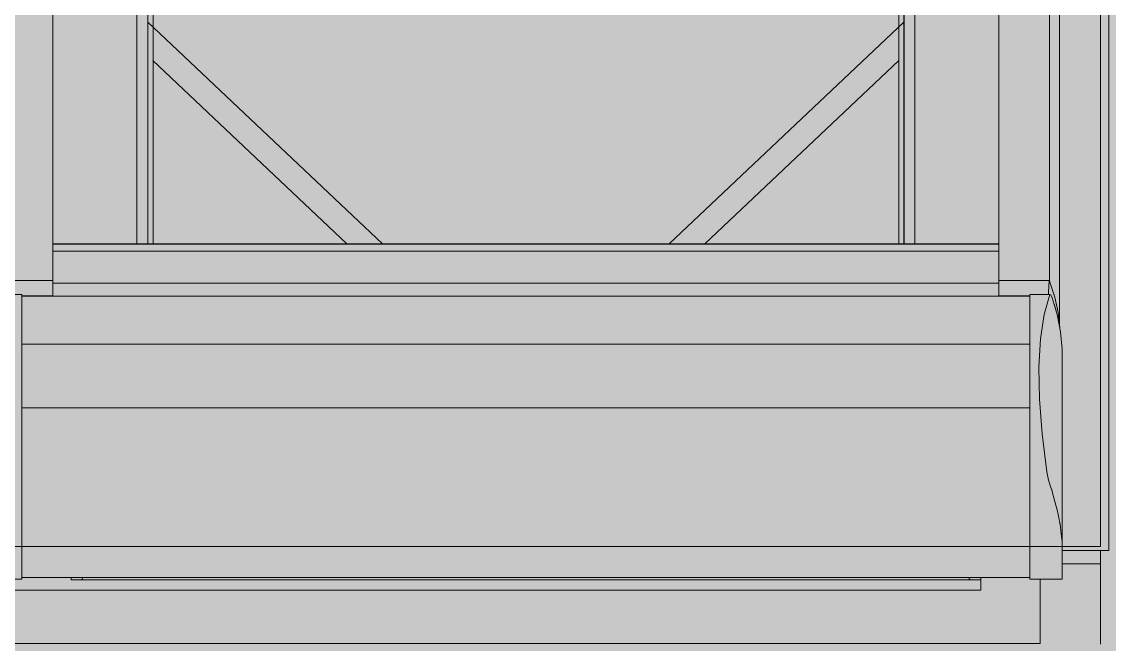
# Model space of a CAD drawing. Header units: metres. Extents: x -208 to 1512, y -277 to 123.
# Drawn here: x 827.197 to 828.064, y -0.849 to -0.353 of the extents above; entities that cross this region are included whole.
import ezdxf

# ---------------------------------------------------------------- set-up
doc = ezdxf.new("R2010")
doc.units = ezdxf.units.M
doc.header["$MEASUREMENT"] = 0
doc.linetypes.add('Wipeout_Contour', pattern=[1, 0, -1])
for name, color, linetype in [('325 Dachfenster', 7, 'Continuous'), ('330 Dachaufbau', 7, 'Continuous'), ('918 Lageplan Beschriftung.x', 7, 'Continuous')]:
    doc.layers.add(name, color=color, linetype=linetype)

# ---------------------------------------------------------------- blocks, each defined once
blk = doc.blocks.new('VELUX SlopeRoofBundle[28]_5', base_point=(825.25728, 0))
at = {"color": 254, "linetype": 'Wipeout_Contour', "lineweight": 0, "ltscale": 6624.806806}
blk.add_wipeout([(827.90053, -0.05039), (827.90053, -0.53024), (827.90103, -0.53024), (827.90103, -0.02629), (827.90053, -0.02714), (827.90053, -0.02827), (827.90063, -0.02827), (827.90063, -0.05012)], dxfattribs=at).dxf.layer = '325 Dachfenster'
at = {"color": 254, "linetype": 'Wipeout_Contour', "lineweight": 0, "ltscale": 3308.92062}
blk.add_wipeout([(827.22193, -0.34634), (827.22193, -0.53024), (827.23783, -0.53024), (827.23783, -0.34583)], dxfattribs=at).dxf.layer = '325 Dachfenster'
at = {"color": 254, "linetype": 'Wipeout_Contour', "lineweight": 0, "ltscale": 3311.642218}
blk.add_wipeout([(827.90933, -0.34661), (827.90933, -0.53024), (827.91123, -0.53024), (827.91123, -0.34611)], dxfattribs=at).dxf.layer = '325 Dachfenster'
at = {"color": 254, "linetype": 'Wipeout_Contour', "lineweight": 0, "ltscale": 3309.098824}
blk.add_wipeout([(827.27343, -0.34746), (827.27343, -0.53024), (827.27543, -0.53024), (827.27543, -0.35262)], dxfattribs=at).dxf.layer = '325 Dachfenster'
at = {"color": 254, "linetype": 'Wipeout_Contour', "lineweight": 0, "ltscale": 3311.690825}
blk.add_wipeout([(827.92203, -0.35283), (827.92203, -0.53024), (827.92283, -0.53024), (827.92283, -0.35262)], dxfattribs=at).dxf.layer = '325 Dachfenster'
at = {"color": 254, "linetype": 'Wipeout_Contour', "lineweight": 0, "ltscale": 3308.839527}
blk.add_wipeout([(827.22193, -0.57154), (827.19713, -0.57154), (827.19713, -0.57182), (827.22193, -0.57182)], dxfattribs=at).dxf.layer = '325 Dachfenster'
at = {"color": 254, "linetype": 'Wipeout_Contour', "lineweight": 0, "ltscale": 3308.515612}
blk.add_wipeout([(827.18578, -0.5866), (827.18867, -0.60597), (827.19713, -0.60597), (827.19713, -0.5866)], dxfattribs=at).dxf.layer = '325 Dachfenster'
at = {"color": 254, "linetype": 'Wipeout_Contour', "lineweight": 0, "ltscale": 3308.719501}
blk.add_wipeout([(827.19713, -0.62846), (827.18995, -0.62846), (827.18952, -0.65385), (827.19713, -0.65385)], dxfattribs=at).dxf.layer = '325 Dachfenster'
at = {"color": 254, "linetype": 'Wipeout_Contour', "lineweight": 0, "ltscale": 3312.076758}
blk.add_wipeout([(828.00113, -0.62846), (828.00113, -0.65385), (828.00875, -0.65385), (828.00832, -0.62846)], dxfattribs=at).dxf.layer = '325 Dachfenster'
at = {"color": 254, "linetype": 'Wipeout_Contour', "lineweight": 0, "ltscale": 4136.165213}
blk.add_wipeout([(827.18413, -0.70832), (827.18457, -0.71183), (827.19713, -0.71183), (827.19713, -0.68171), (827.18744, -0.68171)], dxfattribs=at).dxf.layer = '325 Dachfenster'
at = {"color": 254, "linetype": 'Wipeout_Contour', "lineweight": 0, "ltscale": 3308.739021}
blk.add_wipeout([(827.17151, -0.79003), (827.1715, -0.79739), (827.19713, -0.79739), (827.19713, -0.79003)], dxfattribs=at).dxf.layer = '325 Dachfenster'
at = {"color": 254, "linetype": 'Wipeout_Contour', "lineweight": 0, "ltscale": 8275.99773}
blk.add_wipeout([(827.23643, -0.79767), (827.23643, -0.79788), (827.96183, -0.79788), (827.96183, -0.79767), (827.95353, -0.79767), (827.95273, -0.79718), (827.95252, -0.79619), (827.24574, -0.79619), (827.24553, -0.79718), (827.24473, -0.79767)], dxfattribs=at).dxf.layer = '325 Dachfenster'
at = {"color": 254, "linetype": 'Wipeout_Contour', "lineweight": 0, "ltscale": 3312.058296}
blk.add_wipeout([(828.00113, -0.79003), (828.00113, -0.79739), (828.02676, -0.79739), (828.02676, -0.79003)], dxfattribs=at).dxf.layer = '325 Dachfenster'
at = {"color": 254, "linetype": 'Wipeout_Contour', "lineweight": 0, "ltscale": 3311.610675}
blk.add_wipeout([(827.90103, -0.02629), (827.90103, -0.53024), (827.90383, -0.53024), (827.90383, -0.02516)], dxfattribs=at).dxf.layer = '325 Dachfenster'
at = {"color": 254, "linetype": 'Wipeout_Contour', "lineweight": 0, "ltscale": 3309.107626}
blk.add_wipeout([(827.27623, -0.35283), (827.27623, -0.53024), (827.27703, -0.53024), (827.27703, -0.35255)], dxfattribs=at).dxf.layer = '325 Dachfenster'
at = {"color": 254, "linetype": 'Wipeout_Contour', "lineweight": 0, "ltscale": 3311.696423}
blk.add_wipeout([(827.92283, -0.35262), (827.92283, -0.53024), (827.92483, -0.53024), (827.92483, -0.34746)], dxfattribs=at).dxf.layer = '325 Dachfenster'
at = {"color": 254, "linetype": 'Wipeout_Contour', "lineweight": 0, "ltscale": 3308.800389}
blk.add_wipeout([(827.22193, -0.55942), (827.18197, -0.55942), (827.18233, -0.56858), (827.22193, -0.56858)], dxfattribs=at).dxf.layer = '325 Dachfenster'
at = {"color": 254, "linetype": 'Wipeout_Contour', "lineweight": 0, "ltscale": 3312.17237}
blk.add_wipeout([(828.0096, -0.60597), (828.00113, -0.60597), (828.00113, -0.62846), (828.00832, -0.62846)], dxfattribs=at).dxf.layer = '325 Dachfenster'
at = {"color": 254, "linetype": 'Wipeout_Contour', "lineweight": 0, "ltscale": 3308.558106}
blk.add_wipeout([(827.19713, -0.65385), (827.18952, -0.65385), (827.18744, -0.68171), (827.19713, -0.68171)], dxfattribs=at).dxf.layer = '325 Dachfenster'
at = {"color": 254, "linetype": 'Wipeout_Contour', "lineweight": 0, "ltscale": 3312.238322}
blk.add_wipeout([(828.00113, -0.65385), (828.00113, -0.68171), (828.01083, -0.68171), (828.00875, -0.65385)], dxfattribs=at).dxf.layer = '325 Dachfenster'
at = {"color": 254, "linetype": 'Wipeout_Contour', "lineweight": 0, "ltscale": 3308.739016}
blk.add_wipeout([(827.17151, -0.79003), (827.19713, -0.79003), (827.19713, -0.78127), (827.17152, -0.78127)], dxfattribs=at).dxf.layer = '325 Dachfenster'
at = {"color": 254, "linetype": 'Wipeout_Contour', "lineweight": 0, "ltscale": 3312.058239}
blk.add_wipeout([(828.00113, -0.78127), (828.00113, -0.79003), (828.02676, -0.79003), (828.02675, -0.78127)], dxfattribs=at).dxf.layer = '325 Dachfenster'
at = {"color": 254, "linetype": 'Wipeout_Contour', "lineweight": 0, "ltscale": 4135.842542}
blk.add_wipeout([(827.24574, -0.79619), (827.23643, -0.79619), (827.23643, -0.79767), (827.24473, -0.79767), (827.24553, -0.79718)], dxfattribs=at).dxf.layer = '325 Dachfenster'
at = {"color": 254, "linetype": 'Wipeout_Contour', "lineweight": 0, "ltscale": 4140.154187}
blk.add_wipeout([(827.95252, -0.79619), (827.95273, -0.79718), (827.95353, -0.79767), (827.96183, -0.79767), (827.96183, -0.79619)], dxfattribs=at).dxf.layer = '325 Dachfenster'
at = {"color": 254, "linetype": 'Wipeout_Contour', "lineweight": 0, "ltscale": 3308.808316}
blk.add_wipeout([(827.18343, 0.01247), (827.18343, -0.55942), (827.22023, -0.55942), (827.22023, 0.01247)], dxfattribs=at).dxf.layer = '325 Dachfenster'
at = {"color": 254, "linetype": 'Wipeout_Contour', "lineweight": 0, "ltscale": 3309.104429}
blk.add_wipeout([(827.27543, -0.35262), (827.27543, -0.53024), (827.27623, -0.53024), (827.27623, -0.35283)], dxfattribs=at).dxf.layer = '325 Dachfenster'
at = {"color": 254, "linetype": 'Wipeout_Contour', "lineweight": 0, "ltscale": 3311.683424}
blk.add_wipeout([(827.91993, -0.34739), (827.91993, -0.53024), (827.92123, -0.53024), (827.92123, -0.35255)], dxfattribs=at).dxf.layer = '325 Dachfenster'
at = {"color": 254, "linetype": 'Wipeout_Contour', "lineweight": 0, "ltscale": 4963.457422}
blk.add_wipeout([(827.18233, -0.57062), (827.19713, -0.57062), (827.19713, -0.57154), (827.22193, -0.57154), (827.22193, -0.56858), (827.18233, -0.56858)], dxfattribs=at).dxf.layer = '325 Dachfenster'
at = {"color": 254, "linetype": 'Wipeout_Contour', "lineweight": 0, "ltscale": 6624.20971}
blk.add_wipeout([(828.02673, -0.63009), (828.02673, -0.63573), (828.02673, -0.76776), (828.02675, -0.78127), (828.02676, -0.79003), (828.02676, -0.79739), (828.02677, -0.79527), (828.02677, -0.70377)], dxfattribs=at).dxf.layer = '325 Dachfenster'
at = {"color": 254, "linetype": 'Wipeout_Contour', "lineweight": 0, "ltscale": 3312.307816}
blk.add_wipeout([(828.00113, -0.68171), (828.00113, -0.71183), (828.01457, -0.71183), (828.01083, -0.68171)], dxfattribs=at).dxf.layer = '325 Dachfenster'
at = {"color": 254, "linetype": 'Wipeout_Contour', "lineweight": 0, "ltscale": 3308.738992}
blk.add_wipeout([(827.17152, -0.78127), (827.19713, -0.78127), (827.19713, -0.77094), (827.17153, -0.77094)], dxfattribs=at).dxf.layer = '325 Dachfenster'
at = {"color": 254, "linetype": 'Wipeout_Contour', "lineweight": 0, "ltscale": 3310.398654}
blk.add_wipeout([(827.19713, -0.79619), (828.00113, -0.79619), (828.00113, -0.78869), (827.19713, -0.78869)], dxfattribs=at).dxf.layer = '325 Dachfenster'
at = {"layer": '325 Dachfenster', "linetype": 'Continuous', "lineweight": 0, "flags": 128}
for points in [[(827.19713, -0.79739), (827.1715, -0.79739), (827.17113, -0.79739)], [(827.19713, -0.79619), (828.00113, -0.79619)], [(827.23643, -0.79619), (827.23643, -0.79767), (827.23643, -0.79788)], [(827.24473, -0.79767), (827.24553, -0.79718)], [(827.24553, -0.79718), (827.24574, -0.79619)], [(827.95273, -0.79718), (827.95252, -0.79619)], [(827.95273, -0.79718), (827.95353, -0.79767)], [(827.96183, -0.79619), (827.96183, -0.79767), (827.96183, -0.79788)], [(828.02676, -0.79739), (828.00113, -0.79739)], [(828.02677, -0.79527), (828.02676, -0.79739)], [(827.96183, -0.79788), (827.23643, -0.79788)]]:
    blk.add_lwpolyline(points, dxfattribs=at)
at = {"color": 254, "linetype": 'Wipeout_Contour', "lineweight": 0, "ltscale": 3308.885324}
blk.add_wipeout([(827.22023, 0.01247), (827.22023, -0.55942), (827.22193, -0.55942), (827.22193, 0.01121)], dxfattribs=at).dxf.layer = '325 Dachfenster'
at = {"color": 254, "linetype": 'Wipeout_Contour', "lineweight": 0, "ltscale": 3309.111822}
blk.add_wipeout([(827.27703, -0.35255), (827.27703, -0.53024), (827.27833, -0.53024), (827.27833, -0.34739)], dxfattribs=at).dxf.layer = '325 Dachfenster'
at = {"color": 254, "linetype": 'Wipeout_Contour', "lineweight": 0, "ltscale": 3311.687622}
blk.add_wipeout([(827.92123, -0.35255), (827.92123, -0.53024), (827.92203, -0.53024), (827.92203, -0.35283)], dxfattribs=at).dxf.layer = '325 Dachfenster'
at = {"color": 254, "linetype": 'Wipeout_Contour', "lineweight": 0, "ltscale": 4140.363205}
blk.add_wipeout([(828.02673, -0.61412), (828.02543, -0.60021), (828.02543, -0.75557), (828.02578, -0.75913), (828.02673, -0.76776)], dxfattribs=at).dxf.layer = '325 Dachfenster'
at = {"color": 254, "linetype": 'Wipeout_Contour', "lineweight": 0, "ltscale": 3310.398227}
blk.add_wipeout([(827.19713, -0.66092), (827.19713, -0.68262), (828.00113, -0.68262), (828.00113, -0.66092)], dxfattribs=at).dxf.layer = '325 Dachfenster'
at = {"color": 254, "linetype": 'Wipeout_Contour', "lineweight": 0, "ltscale": 3309.091221}
blk.add_wipeout([(827.27163, -0.3464), (827.27163, -0.53024), (827.27343, -0.53024), (827.27343, -0.34746)], dxfattribs=at).dxf.layer = '325 Dachfenster'
at = {"color": 254, "linetype": 'Wipeout_Contour', "lineweight": 0, "ltscale": 3309.118621}
blk.add_wipeout([(827.27833, -0.34739), (827.27833, -0.53024), (827.28043, -0.53024), (827.28043, -0.34611)], dxfattribs=at).dxf.layer = '325 Dachfenster'
at = {"color": 254, "linetype": 'Wipeout_Contour', "lineweight": 0, "ltscale": 3311.659221}
blk.add_wipeout([(827.91123, -0.53024), (827.91783, -0.53024), (827.91783, -0.34611), (827.91123, -0.34611)], dxfattribs=at).dxf.layer = '325 Dachfenster'
at = {"color": 254, "linetype": 'Wipeout_Contour', "lineweight": 0, "ltscale": 3311.70402}
blk.add_wipeout([(827.92483, -0.34746), (827.92483, -0.53024), (827.92663, -0.53024), (827.92663, -0.3464)], dxfattribs=at).dxf.layer = '325 Dachfenster'
at = {"color": 254, "linetype": 'Wipeout_Contour', "lineweight": 0, "ltscale": 3310.398147}
blk.add_wipeout([(827.19713, -0.65986), (828.00113, -0.65986), (828.00113, -0.63348), (827.19713, -0.63348)], dxfattribs=at).dxf.layer = '325 Dachfenster'
at = {"color": 254, "linetype": 'Wipeout_Contour', "lineweight": 0, "ltscale": 3312.05819}
blk.add_wipeout([(828.00113, -0.77094), (828.00113, -0.78127), (828.02675, -0.78127), (828.02674, -0.77094)], dxfattribs=at).dxf.layer = '325 Dachfenster'
at = {"layer": '325 Dachfenster', "linetype": 'Continuous', "lineweight": 0, "flags": 128}
blk.add_lwpolyline([(828.05728, -0.78516), (828.02677, -0.78516)], dxfattribs=at)
at = {"color": 254, "linetype": 'Wipeout_Contour', "lineweight": 0, "ltscale": 3311.622476}
blk.add_wipeout([(827.90693, -0.02509), (827.90383, -0.02516), (827.90383, -0.53024), (827.90693, -0.53024)], dxfattribs=at).dxf.layer = '325 Dachfenster'
at = {"color": 254, "linetype": 'Wipeout_Contour', "lineweight": 0, "ltscale": 3309.05242}
blk.add_wipeout([(827.25403, -0.34583), (827.25403, -0.53024), (827.27163, -0.53024), (827.27163, -0.3464)], dxfattribs=at).dxf.layer = '325 Dachfenster'
at = {"color": 254, "linetype": 'Wipeout_Contour', "lineweight": 0, "ltscale": 3309.136021}
blk.add_wipeout([(827.28043, -0.34611), (827.28043, -0.53024), (827.28703, -0.53024), (827.28703, -0.34611)], dxfattribs=at).dxf.layer = '325 Dachfenster'
at = {"color": 254, "linetype": 'Wipeout_Contour', "lineweight": 0, "ltscale": 3311.67662}
blk.add_wipeout([(827.91783, -0.34611), (827.91783, -0.53024), (827.91993, -0.53024), (827.91993, -0.34739)], dxfattribs=at).dxf.layer = '325 Dachfenster'
at = {"color": 254, "linetype": 'Wipeout_Contour', "lineweight": 0, "ltscale": 3311.74282}
blk.add_wipeout([(827.92663, -0.3464), (827.92663, -0.53024), (827.94423, -0.53024), (827.94423, -0.34583)], dxfattribs=at).dxf.layer = '325 Dachfenster'
at = {"color": 254, "linetype": 'Wipeout_Contour', "lineweight": 0, "ltscale": 3310.39819}
blk.add_wipeout([(827.19713, -0.66014), (827.19713, -0.6607), (828.00113, -0.6607), (828.00113, -0.66014)], dxfattribs=at).dxf.layer = '325 Dachfenster'
at = {"color": 254, "linetype": 'Wipeout_Contour', "lineweight": 0, "ltscale": 4139.621444}
blk.add_wipeout([(828.00113, -0.75913), (828.00113, -0.77094), (828.02674, -0.77094), (828.02673, -0.76776), (828.02578, -0.75913)], dxfattribs=at).dxf.layer = '325 Dachfenster'
at = {"color": 254, "linetype": 'Wipeout_Contour', "lineweight": 0, "ltscale": 3310.398623}
blk.add_wipeout([(828.00113, -0.77999), (827.19713, -0.77999), (827.19713, -0.78869), (828.00113, -0.78869)], dxfattribs=at).dxf.layer = '325 Dachfenster'
at = {"color": 254, "linetype": 'Wipeout_Contour', "lineweight": 0, "ltscale": 3311.633476}
blk.add_wipeout([(827.90693, -0.53024), (827.90933, -0.53024), (827.90933, -0.02591), (827.90693, -0.02509)], dxfattribs=at).dxf.layer = '325 Dachfenster'
at = {"color": 254, "linetype": 'Wipeout_Contour', "lineweight": 0, "ltscale": 3308.984821}
blk.add_wipeout([(827.25403, -0.34583), (827.23783, -0.34583), (827.23783, -0.53024), (827.25403, -0.53024)], dxfattribs=at).dxf.layer = '325 Dachfenster'
at = {"color": 254, "linetype": 'Wipeout_Contour', "lineweight": 0, "ltscale": 3309.153021}
blk.add_wipeout([(827.28703, -0.34611), (827.28703, -0.53024), (827.28893, -0.53024), (827.28893, -0.34661)], dxfattribs=at).dxf.layer = '325 Dachfenster'
at = {"color": 254, "linetype": 'Wipeout_Contour', "lineweight": 0, "ltscale": 3311.81042}
blk.add_wipeout([(827.94423, -0.34583), (827.94423, -0.53024), (827.96043, -0.53024), (827.96043, -0.34583)], dxfattribs=at).dxf.layer = '325 Dachfenster'
at = {"color": 254, "linetype": 'Wipeout_Contour', "lineweight": 0, "ltscale": 2483.01554}
blk.add_wipeout([(827.90053, -0.3535), (827.71339, -0.53024), (827.90053, -0.53024)], dxfattribs=at).dxf.layer = '325 Dachfenster'
at = {"color": 254, "linetype": 'Wipeout_Contour', "lineweight": 0, "ltscale": 3310.398192}
blk.add_wipeout([(827.19713, -0.6607), (827.19713, -0.66092), (828.00113, -0.66092), (828.00113, -0.6607)], dxfattribs=at).dxf.layer = '325 Dachfenster'
at = {"color": 254, "linetype": 'Wipeout_Contour', "lineweight": 0, "ltscale": 4139.685799}
blk.add_wipeout([(828.00113, -0.74598), (828.00113, -0.75913), (828.02578, -0.75913), (828.02543, -0.75557), (828.02351, -0.74598)], dxfattribs=at).dxf.layer = '325 Dachfenster'
at = {"color": 254, "linetype": 'Wipeout_Contour', "lineweight": 0, "ltscale": 3310.398588}
blk.add_wipeout([(828.00113, -0.76974), (827.19713, -0.76974), (827.19713, -0.77999), (828.00113, -0.77999)], dxfattribs=at).dxf.layer = '325 Dachfenster'
at = {"color": 254, "linetype": 'Wipeout_Contour', "lineweight": 0, "ltscale": 3309.172477}
blk.add_wipeout([(827.29133, -0.02509), (827.29133, -0.53024), (827.29443, -0.53024), (827.29443, -0.02516)], dxfattribs=at).dxf.layer = '325 Dachfenster'
at = {"color": 254, "linetype": 'Wipeout_Contour', "lineweight": 0, "ltscale": 3311.87462}
blk.add_wipeout([(827.96043, -0.34583), (827.96043, -0.53024), (827.97633, -0.53024), (827.97633, -0.34634)], dxfattribs=at).dxf.layer = '325 Dachfenster'
at = {"color": 254, "linetype": 'Wipeout_Contour', "lineweight": 0, "ltscale": 3310.398189}
blk.add_wipeout([(827.19713, -0.66014), (828.00113, -0.66014), (828.00113, -0.65986), (827.19713, -0.65986)], dxfattribs=at).dxf.layer = '325 Dachfenster'
at = {"color": 254, "linetype": 'Wipeout_Contour', "lineweight": 0, "ltscale": 4139.765308}
blk.add_wipeout([(828.00113, -0.73184), (828.00113, -0.74598), (828.02351, -0.74598), (828.02283, -0.7422), (828.01985, -0.73184)], dxfattribs=at).dxf.layer = '325 Dachfenster'
at = {"color": 254, "linetype": 'Wipeout_Contour', "lineweight": 0, "ltscale": 3310.398547}
blk.add_wipeout([(828.00113, -0.758), (827.19713, -0.758), (827.19713, -0.76974), (828.00113, -0.76974)], dxfattribs=at).dxf.layer = '325 Dachfenster'
at = {"layer": '325 Dachfenster', "linetype": 'Continuous', "lineweight": 0, "flags": 128}
blk.add_lwpolyline([(827.19713, -0.66092), (828.00113, -0.66092)], dxfattribs=at)
at = {"color": 254, "linetype": 'Wipeout_Contour', "lineweight": 0, "ltscale": 3309.184279}
blk.add_wipeout([(827.29443, -0.02516), (827.29443, -0.53024), (827.29723, -0.53024), (827.29723, -0.02629)], dxfattribs=at).dxf.layer = '325 Dachfenster'
at = {"color": 254, "linetype": 'Wipeout_Contour', "lineweight": 0, "ltscale": 4139.720755}
blk.add_wipeout([(828.00113, -0.72526), (828.00113, -0.73184), (828.01985, -0.73184), (828.01873, -0.72717), (828.01797, -0.72526)], dxfattribs=at).dxf.layer = '325 Dachfenster'
at = {"color": 254, "linetype": 'Wipeout_Contour', "lineweight": 0, "ltscale": 3309.161398}
blk.add_wipeout([(827.28893, -0.02591), (827.28893, -0.53024), (827.29133, -0.53024), (827.29133, -0.02509)], dxfattribs=at).dxf.layer = '325 Dachfenster'
at = {"color": 254, "linetype": 'Wipeout_Contour', "lineweight": 0, "ltscale": 6616.782206}
blk.add_wipeout([(827.29723, -0.53024), (827.29773, -0.53024), (827.29773, -0.05039), (827.29763, -0.05012), (827.29763, -0.02827), (827.29773, -0.02827), (827.29773, -0.02714), (827.29723, -0.02629)], dxfattribs=at).dxf.layer = '325 Dachfenster'
at = {"color": 254, "linetype": 'Wipeout_Contour', "lineweight": 0, "ltscale": 3312.161682}
blk.add_wipeout([(828.00113, -0.7184), (828.00113, -0.72526), (828.01797, -0.72526), (828.01589, -0.7184)], dxfattribs=at).dxf.layer = '325 Dachfenster'
at = {"color": 254, "linetype": 'Wipeout_Contour', "lineweight": 0, "ltscale": 3310.398453}
blk.add_wipeout([(827.19713, -0.73099), (827.19713, -0.74506), (828.00113, -0.74506), (828.00113, -0.73099)], dxfattribs=at).dxf.layer = '325 Dachfenster'
at = {"color": 254, "linetype": 'Wipeout_Contour', "lineweight": 0, "ltscale": 2482.581421}
blk.add_wipeout([(827.29773, -0.3535), (827.29773, -0.53024), (827.48487, -0.53024)], dxfattribs=at).dxf.layer = '325 Dachfenster'
at = {"color": 254, "linetype": 'Wipeout_Contour', "lineweight": 0, "ltscale": 3312.123865}
blk.add_wipeout([(828.00113, -0.71183), (828.00113, -0.7184), (828.01589, -0.7184), (828.01457, -0.71183)], dxfattribs=at).dxf.layer = '325 Dachfenster'
at = {"color": 254, "linetype": 'Wipeout_Contour', "lineweight": 0, "ltscale": 3310.398417}
blk.add_wipeout([(828.00113, -0.72491), (827.19713, -0.72491), (827.19713, -0.73099), (828.00113, -0.73099)], dxfattribs=at).dxf.layer = '325 Dachfenster'
at = {"color": 254, "linetype": 'Wipeout_Contour', "lineweight": 0, "ltscale": 3310.398502}
blk.add_wipeout([(827.19713, -0.74506), (827.19713, -0.758), (828.00113, -0.758), (828.00113, -0.74506)], dxfattribs=at).dxf.layer = '325 Dachfenster'
at = {"color": 254, "linetype": 'Wipeout_Contour', "lineweight": 0, "ltscale": 6620.794783}
blk.add_wipeout([(827.29773, -0.3535), (827.48487, -0.53024), (827.71339, -0.53024), (827.90053, -0.3535), (827.90053, -0.32876), (827.61501, -0.0591), (827.58326, -0.0591), (827.29773, -0.32876)], dxfattribs=at).dxf.layer = '325 Dachfenster'
at = {"color": 254, "linetype": 'Wipeout_Contour', "lineweight": 0, "ltscale": 4140.333762}
blk.add_wipeout([(828.01873, -0.72717), (828.01985, -0.73184), (828.02283, -0.7422), (828.02283, -0.58656), (828.01873, -0.57307)], dxfattribs=at).dxf.layer = '325 Dachfenster'
at = {"color": 254, "linetype": 'Wipeout_Contour', "lineweight": 0, "ltscale": 3310.398313}
blk.add_wipeout([(828.00113, -0.68262), (827.19713, -0.68262), (827.19713, -0.71239), (828.00113, -0.71239)], dxfattribs=at).dxf.layer = '325 Dachfenster'
at = {"color": 254, "linetype": 'Wipeout_Contour', "lineweight": 0, "ltscale": 3310.398395}
blk.add_wipeout([(827.19713, -0.71848), (827.19713, -0.72491), (828.00113, -0.72491), (828.00113, -0.71848)], dxfattribs=at).dxf.layer = '325 Dachfenster'
at = {"color": 254, "linetype": 'Wipeout_Contour', "lineweight": 0, "ltscale": 3312.317247}
blk.add_wipeout([(828.00113, -0.57062), (828.00113, -0.5866), (828.01249, -0.5866), (828.01699, -0.57062)], dxfattribs=at).dxf.layer = '325 Dachfenster'
at = {"color": 254, "linetype": 'Wipeout_Contour', "lineweight": 0, "ltscale": 4140.360324}
blk.add_wipeout([(828.02283, -0.58656), (828.02283, -0.7422), (828.02351, -0.74598), (828.02543, -0.75557), (828.02543, -0.60021)], dxfattribs=at).dxf.layer = '325 Dachfenster'
at = {"color": 254, "linetype": 'Wipeout_Contour', "lineweight": 0, "ltscale": 3310.398373}
blk.add_wipeout([(827.19713, -0.71239), (827.19713, -0.71848), (828.00113, -0.71848), (828.00113, -0.71239)], dxfattribs=at).dxf.layer = '325 Dachfenster'
at = {"layer": '325 Dachfenster', "linetype": 'Continuous', "lineweight": 0, "flags": 128}
for points in [[(828.02673, -0.61545), (828.02673, -0.63009)], [(828.02673, -0.63009), (828.02677, -0.70377)], [(828.02677, -0.70377), (828.02677, -0.79527)]]:
    blk.add_lwpolyline(points, dxfattribs=at)
at = {"color": 254, "linetype": 'Wipeout_Contour', "lineweight": 0, "ltscale": 3311.956325}
blk.add_wipeout([(827.97633, -0.57154), (827.97633, -0.57182), (828.00113, -0.57182), (828.00113, -0.57154)], dxfattribs=at).dxf.layer = '325 Dachfenster'
at = {"color": 254, "linetype": 'Wipeout_Contour', "lineweight": 0, "ltscale": 3312.280379}
blk.add_wipeout([(828.00113, -0.5866), (828.00113, -0.60597), (828.0096, -0.60597), (828.01249, -0.5866)], dxfattribs=at).dxf.layer = '325 Dachfenster'
at = {"color": 254, "linetype": 'Wipeout_Contour', "lineweight": 0, "ltscale": 9935.391076}
blk.add_wipeout([(828.00832, -0.62846), (828.00875, -0.65385), (828.01083, -0.68171), (828.01457, -0.71183), (828.01589, -0.7184), (828.01797, -0.72526), (828.01873, -0.72717), (828.01873, -0.57307), (828.01763, -0.5709), (828.01699, -0.57062), (828.01249, -0.5866), (828.0096, -0.60597)], dxfattribs=at).dxf.layer = '325 Dachfenster'
at = {"color": 254, "linetype": 'Wipeout_Contour', "lineweight": 0, "ltscale": 3311.99542}
blk.add_wipeout([(827.97633, -0.55942), (827.97633, -0.56858), (828.01593, -0.56858), (828.0163, -0.55942)], dxfattribs=at).dxf.layer = '325 Dachfenster'
at = {"color": 254, "linetype": 'Wipeout_Contour', "lineweight": 0, "ltscale": 4139.872513}
blk.add_wipeout([(828.02353, -0.5848), (828.02083, -0.57263), (828.02083, -0.57998), (828.02283, -0.58656), (828.02353, -0.59023)], dxfattribs=at).dxf.layer = '325 Dachfenster'
at = {"color": 254, "linetype": 'Wipeout_Contour', "lineweight": 0, "ltscale": 3311.909713}
blk.add_wipeout([(827.97633, 0.01121), (827.97633, -0.55942), (827.97803, -0.55942), (827.97803, 0.01247)], dxfattribs=at).dxf.layer = '325 Dachfenster'
at = {"color": 254, "linetype": 'Wipeout_Contour', "lineweight": 0, "ltscale": 4967.73635}
blk.add_wipeout([(827.97633, -0.57154), (828.00113, -0.57154), (828.00113, -0.57062), (828.01593, -0.57062), (828.01593, -0.56858), (827.97633, -0.56858)], dxfattribs=at).dxf.layer = '325 Dachfenster'
at = {"color": 254, "linetype": 'Wipeout_Contour', "lineweight": 0, "ltscale": 3312.098349}
blk.add_wipeout([(828.02483, -0.59705), (828.02353, -0.5848), (828.02353, -0.59023), (828.02483, -0.59706)], dxfattribs=at).dxf.layer = '325 Dachfenster'
at = {"color": 254, "linetype": 'Wipeout_Contour', "lineweight": 0, "ltscale": 4968.193834}
blk.add_wipeout([(828.01593, -0.57062), (828.01683, -0.57062), (828.01683, -0.56068), (828.01638, -0.5595), (828.0163, -0.55942), (828.01593, -0.56858)], dxfattribs=at).dxf.layer = '325 Dachfenster'
at = {"color": 254, "linetype": 'Wipeout_Contour', "lineweight": 0, "ltscale": 3310.397949}
blk.add_wipeout([(827.19713, -0.57182), (827.19713, -0.58794), (828.00113, -0.58794), (828.00113, -0.57182)], dxfattribs=at).dxf.layer = '325 Dachfenster'
at = {"color": 254, "linetype": 'Wipeout_Contour', "lineweight": 0, "ltscale": 3310.397911}
blk.add_wipeout([(827.22193, -0.56503), (827.22193, -0.56735), (827.97633, -0.56735), (827.97633, -0.56503)], dxfattribs=at).dxf.layer = '325 Dachfenster'
at = {"layer": '325 Dachfenster', "linetype": 'Continuous', "lineweight": 0, "flags": 128}
blk.add_lwpolyline([(827.19713, -0.57062), (827.18128, -0.57062), (827.17113, -0.57062)], dxfattribs=at)
at = {"color": 254, "linetype": 'Wipeout_Contour', "lineweight": 0, "ltscale": 5796.917483}
blk.add_wipeout([(828.01683, -0.56068), (828.01683, -0.57062), (828.01699, -0.57062), (828.01763, -0.5709), (828.01873, -0.57307), (828.02083, -0.57998), (828.02083, -0.57263)], dxfattribs=at).dxf.layer = '325 Dachfenster'
at = {"color": 254, "linetype": 'Wipeout_Contour', "lineweight": 0, "ltscale": 3310.398002}
blk.add_wipeout([(827.19713, -0.58794), (827.19713, -0.60916), (828.00113, -0.60916), (828.00113, -0.58794)], dxfattribs=at).dxf.layer = '325 Dachfenster'
at = {"color": 254, "linetype": 'Wipeout_Contour', "lineweight": 0, "ltscale": 3311.986714}
blk.add_wipeout([(827.97803, 0.01247), (827.97803, -0.55942), (828.01483, -0.55942), (828.01483, 0.01247)], dxfattribs=at).dxf.layer = '325 Dachfenster'
at = {"color": 254, "linetype": 'Wipeout_Contour', "lineweight": 0, "ltscale": 4140.467303}
blk.add_wipeout([(828.02333, -0.5839), (828.02353, -0.5848), (828.02463, -0.59516), (828.02463, -0.02486), (828.02333, -0.01261)], dxfattribs=at).dxf.layer = '325 Dachfenster'
at = {"color": 254, "linetype": 'Wipeout_Contour', "lineweight": 0, "ltscale": 3310.398034}
blk.add_wipeout([(827.19713, -0.61), (828.00113, -0.61), (828.00113, -0.60916), (827.19713, -0.60916)], dxfattribs=at).dxf.layer = '325 Dachfenster'
at = {"layer": '325 Dachfenster', "linetype": 'Continuous', "lineweight": 0, "flags": 128}
blk.add_lwpolyline([(828.02483, -0.59706), (828.02483, -0.59705)], dxfattribs=at)
at = {"color": 254, "linetype": 'Wipeout_Contour', "lineweight": 0, "ltscale": 4140.536342}
blk.add_wipeout([(828.02063, -0.00044), (828.02063, -0.57203), (828.02083, -0.57263), (828.02333, -0.5839), (828.02333, -0.01261)], dxfattribs=at).dxf.layer = '325 Dachfenster'
at = {"color": 254, "linetype": 'Wipeout_Contour', "lineweight": 0, "ltscale": 3310.397823}
blk.add_wipeout([(827.22193, -0.53037), (827.22193, -0.53611), (827.97633, -0.53611), (827.97633, -0.53037)], dxfattribs=at).dxf.layer = '325 Dachfenster'
at = {"color": 254, "linetype": 'Wipeout_Contour', "lineweight": 0, "ltscale": 3310.397905}
blk.add_wipeout([(827.22193, -0.56503), (827.97633, -0.56503), (827.97633, -0.56308), (827.22193, -0.56308)], dxfattribs=at).dxf.layer = '325 Dachfenster'
at = {"color": 254, "linetype": 'Wipeout_Contour', "lineweight": 0, "ltscale": 3310.398071}
blk.add_wipeout([(827.19713, -0.61), (827.19713, -0.63348), (828.00113, -0.63348), (828.00113, -0.61)], dxfattribs=at).dxf.layer = '325 Dachfenster'
at = {"layer": '325 Dachfenster', "linetype": 'Continuous', "lineweight": 0, "flags": 128}
for points in [[(827.19713, -0.79739), (827.19713, -0.79003), (827.19713, -0.78127), (827.19713, -0.77094), (827.19713, -0.75913), (827.19713, -0.74598), (827.19713, -0.73184), (827.19713, -0.72526), (827.19713, -0.7184), (827.19713, -0.71183), (827.19713, -0.68171), (827.19713, -0.65385), (827.19713, -0.62846), (827.19713, -0.60597), (827.19713, -0.5866), (827.19713, -0.57062)], [(828.00113, -0.79739), (828.00113, -0.79003), (828.00113, -0.78127), (828.00113, -0.77094), (828.00113, -0.75913), (828.00113, -0.74598), (828.00113, -0.73184), (828.00113, -0.72526), (828.00113, -0.7184), (828.00113, -0.71183), (828.00113, -0.68171), (828.00113, -0.65385), (828.00113, -0.62846), (828.00113, -0.60597), (828.00113, -0.5866), (828.00113, -0.57062)], [(827.19713, -0.61), (828.00113, -0.61)]]:
    blk.add_lwpolyline(points, dxfattribs=at)
at = {"color": 254, "linetype": 'Wipeout_Contour', "lineweight": 0, "ltscale": 4967.422771}
blk.add_wipeout([(828.01483, 0.01247), (828.01483, -0.55942), (828.0163, -0.55942), (828.01638, -0.5595), (828.01663, -0.56016), (828.01663, 0.01151)], dxfattribs=at).dxf.layer = '325 Dachfenster'
at = {"color": 254, "linetype": 'Wipeout_Contour', "lineweight": 0, "ltscale": 3310.397816}
blk.add_wipeout([(827.22193, -0.53024), (827.22193, -0.53037), (827.97633, -0.53037), (827.97633, -0.53024)], dxfattribs=at).dxf.layer = '325 Dachfenster'
at = {"color": 254, "linetype": 'Wipeout_Contour', "lineweight": 0, "ltscale": 3310.397833}
blk.add_wipeout([(827.22193, -0.53763), (827.97633, -0.53763), (827.97633, -0.53611), (827.22193, -0.53611)], dxfattribs=at).dxf.layer = '325 Dachfenster'
at = {"color": 254, "linetype": 'Wipeout_Contour', "lineweight": 0, "ltscale": 3310.397886}
blk.add_wipeout([(827.97633, -0.55491), (827.22193, -0.55491), (827.22193, -0.55879), (827.97633, -0.55879)], dxfattribs=at).dxf.layer = '325 Dachfenster'
at = {"color": 254, "linetype": 'Wipeout_Contour', "lineweight": 0, "ltscale": 3310.397918}
blk.add_wipeout([(827.22193, -0.5701), (827.97633, -0.5701), (827.97633, -0.56735), (827.22193, -0.56735)], dxfattribs=at).dxf.layer = '325 Dachfenster'
at = {"layer": '325 Dachfenster', "linetype": 'Continuous', "lineweight": 0, "flags": 128}
for points in [[(827.28893, -0.01292), (827.28893, -0.34661), (827.28893, -0.53024)], [(827.90933, -0.01292), (827.90933, -0.34661), (827.90933, -0.53024)], [(827.29773, -0.05039), (827.29773, -0.53024)], [(827.90053, -0.05039), (827.90053, -0.53024)], [(827.30183, -0.09127), (827.30183, -0.53024)], [(827.89643, -0.09127), (827.89643, -0.53024)], [(827.48487, -0.53024), (827.29773, -0.3535)], [(827.71339, -0.53024), (827.90053, -0.3535)], [(827.45642, -0.53024), (827.3017, -0.38412)], [(827.74184, -0.53024), (827.89657, -0.38412)], [(827.97633, -0.53024), (827.22193, -0.53024)]]:
    blk.add_lwpolyline(points, dxfattribs=at)
at = {"color": 254, "linetype": 'Wipeout_Contour', "lineweight": 0, "ltscale": 4140.542987}
blk.add_wipeout([(828.01663, 0.01151), (828.01663, -0.56016), (828.01683, -0.56068), (828.02063, -0.57203), (828.02063, -0.00044)], dxfattribs=at).dxf.layer = '325 Dachfenster'
at = {"color": 254, "linetype": 'Wipeout_Contour', "lineweight": 0, "ltscale": 3310.397843}
blk.add_wipeout([(827.97633, -0.53958), (827.22193, -0.53958), (827.22193, -0.54189), (827.97633, -0.54189)], dxfattribs=at).dxf.layer = '325 Dachfenster'
at = {"color": 254, "linetype": 'Wipeout_Contour', "lineweight": 0, "ltscale": 3310.397893}
blk.add_wipeout([(827.22193, -0.55988), (827.97633, -0.55988), (827.97633, -0.55938), (827.22193, -0.55938)], dxfattribs=at).dxf.layer = '325 Dachfenster'
at = {"color": 254, "linetype": 'Wipeout_Contour', "lineweight": 0, "ltscale": 3310.397924}
blk.add_wipeout([(827.22193, -0.5701), (827.22193, -0.57182), (827.97633, -0.57182), (827.97633, -0.5701)], dxfattribs=at).dxf.layer = '325 Dachfenster'
at = {"layer": '325 Dachfenster', "linetype": 'Continuous', "lineweight": 0, "flags": 128}
for points in [[(828.01663, 0.01151), (828.01663, -0.56016)], [(828.02463, -0.02486), (828.02463, -0.59516)], [(828.0163, -0.55942), (828.01593, -0.56858), (828.01593, -0.57062)], [(828.0163, -0.55942), (828.01638, -0.5595)], [(828.01638, -0.5595), (828.01683, -0.56068), (828.02083, -0.57263), (828.02353, -0.5848), (828.02483, -0.59705)], [(827.19713, -0.57154), (827.22193, -0.57154)], [(827.19713, -0.57182), (828.00113, -0.57182)], [(827.22193, -0.57154), (827.22193, -0.57182)], [(827.97633, -0.57182), (827.97633, -0.57154)], [(827.97633, -0.57154), (828.00113, -0.57154)], [(828.01699, -0.57062), (828.00113, -0.57062)], [(828.02676, -0.79739), (828.02676, -0.79003), (828.02675, -0.78127), (828.02674, -0.77094), (828.02673, -0.76776), (828.02578, -0.75913), (828.02543, -0.75557), (828.02351, -0.74598), (828.02283, -0.7422), (828.01985, -0.73184), (828.01873, -0.72717), (828.01797, -0.72526), (828.01589, -0.7184), (828.01457, -0.71183), (828.01083, -0.68171), (828.00875, -0.65385), (828.00832, -0.62846), (828.0096, -0.60597), (828.01249, -0.5866), (828.01699, -0.57062)], [(828.01699, -0.57062), (828.01763, -0.5709)], [(828.01763, -0.5709), (828.01873, -0.57307), (828.02283, -0.58656), (828.02543, -0.60021), (828.02673, -0.61412), (828.02673, -0.61545)]]:
    blk.add_lwpolyline(points, dxfattribs=at)
at = {"color": 254, "linetype": 'Wipeout_Contour', "lineweight": 0, "ltscale": 3310.397837}
blk.add_wipeout([(827.22193, -0.53763), (827.22193, -0.53958), (827.97633, -0.53958), (827.97633, -0.53763)], dxfattribs=at).dxf.layer = '325 Dachfenster'
at = {"color": 254, "linetype": 'Wipeout_Contour', "lineweight": 0, "ltscale": 3310.3979}
blk.add_wipeout([(827.22193, -0.56308), (827.97633, -0.56308), (827.97633, -0.56156), (827.22193, -0.56156)], dxfattribs=at).dxf.layer = '325 Dachfenster'
at = {"layer": '325 Dachfenster', "linetype": 'Continuous', "lineweight": 0, "flags": 128}
blk.add_lwpolyline([(827.97633, -0.53611), (827.22193, -0.53611)], dxfattribs=at)
at = {"color": 254, "linetype": 'Wipeout_Contour', "lineweight": 0, "ltscale": 3310.397849}
blk.add_wipeout([(827.22193, -0.54465), (827.97633, -0.54465), (827.97633, -0.54189), (827.22193, -0.54189)], dxfattribs=at).dxf.layer = '325 Dachfenster'
at = {"color": 254, "linetype": 'Wipeout_Contour', "lineweight": 0, "ltscale": 3310.397897}
blk.add_wipeout([(827.22193, -0.56062), (827.22193, -0.56156), (827.97633, -0.56156), (827.97633, -0.56062)], dxfattribs=at).dxf.layer = '325 Dachfenster'
at = {"color": 254, "linetype": 'Wipeout_Contour', "lineweight": 0, "ltscale": 3310.397866}
blk.add_wipeout([(827.22193, -0.55119), (827.97633, -0.55119), (827.97633, -0.5477), (827.22193, -0.5477)], dxfattribs=at).dxf.layer = '325 Dachfenster'
at = {"color": 254, "linetype": 'Wipeout_Contour', "lineweight": 0, "ltscale": 3310.397895}
blk.add_wipeout([(827.22193, -0.56028), (827.22193, -0.56062), (827.97633, -0.56062), (827.97633, -0.56028)], dxfattribs=at).dxf.layer = '325 Dachfenster'
at = {"color": 254, "linetype": 'Wipeout_Contour', "lineweight": 0, "ltscale": 3310.397875}
blk.add_wipeout([(827.22193, -0.55491), (827.97633, -0.55491), (827.97633, -0.55119), (827.22193, -0.55119)], dxfattribs=at).dxf.layer = '325 Dachfenster'
at = {"color": 254, "linetype": 'Wipeout_Contour', "lineweight": 0, "ltscale": 3310.397894}
blk.add_wipeout([(827.22193, -0.55988), (827.22193, -0.56028), (827.97633, -0.56028), (827.97633, -0.55988)], dxfattribs=at).dxf.layer = '325 Dachfenster'
at = {"color": 254, "linetype": 'Wipeout_Contour', "lineweight": 0, "ltscale": 3310.397857}
blk.add_wipeout([(827.97633, -0.54465), (827.22193, -0.54465), (827.22193, -0.5477), (827.97633, -0.5477)], dxfattribs=at).dxf.layer = '325 Dachfenster'
at = {"color": 254, "linetype": 'Wipeout_Contour', "lineweight": 0, "ltscale": 3310.397892}
blk.add_wipeout([(827.22193, -0.55915), (827.22193, -0.55931), (827.97633, -0.55931), (827.97633, -0.55915)], dxfattribs=at).dxf.layer = '325 Dachfenster'
blk.add_wipeout([(827.97633, -0.55931), (827.22193, -0.55931), (827.22193, -0.55938), (827.97633, -0.55938)], dxfattribs=at).dxf.layer = '325 Dachfenster'
at = {"color": 254, "linetype": 'Wipeout_Contour', "lineweight": 0, "ltscale": 3310.397891}
blk.add_wipeout([(827.22193, -0.55915), (827.97633, -0.55915), (827.97633, -0.55879), (827.22193, -0.55879)], dxfattribs=at).dxf.layer = '325 Dachfenster'
at = {"layer": '325 Dachfenster', "linetype": 'Continuous', "lineweight": 0, "flags": 128}
for points in [[(827.22193, 0.01121), (827.22193, -0.55942)], [(827.97633, 0.01121), (827.97633, -0.55942)], [(827.22193, -0.55942), (827.18197, -0.55942), (827.14633, -0.55942)], [(827.22193, -0.57154), (827.22193, -0.56858), (827.22193, -0.55942)], [(827.97633, -0.56156), (827.22193, -0.56156)], [(827.97633, -0.57154), (827.97633, -0.56858), (827.97633, -0.55942)], [(828.0163, -0.55942), (827.97633, -0.55942)]]:
    blk.add_lwpolyline(points, dxfattribs=at)
blk = doc.blocks.new('Dachfläche_53_5', base_point=(828.06413, -0.15614))
at = {"color": 254, "linetype": 'Wipeout_Contour', "lineweight": 0, "ltscale": 11580.565542}
blk.add_wipeout([(826.30728, -0.7745), (826.30728, -0.8493), (828.05728, -0.8493), (828.05728, -0.7745), (828.02677, -0.7745), (828.02677, -0.79527), (828.02676, -0.79739), (828.00913, -0.79739), (828.00913, -0.84858), (826.35913, -0.84858), (826.35913, -0.79739), (826.3415, -0.79739), (826.3415, -0.79527), (826.3415, -0.7745)], dxfattribs=at).dxf.layer = '325 Dachfenster'
at = {"layer": '325 Dachfenster', "linetype": 'Continuous', "lineweight": 0, "true_color": 0x000000}
blk.add_hatch(color=18, dxfattribs=at).paths.add_polyline_path([(828.02463, -0.15614), (828.02463, -0.59516), (828.02483, -0.59705), (828.02483, -0.59706), (828.02543, -0.60021), (828.02673, -0.61412), (828.02673, -0.63009), (828.02677, -0.70317), (828.02677, -0.71356), (828.02677, -0.71563), (828.02677, -0.77449), (828.06413, -0.77449), (828.06413, -0.15614)])
at = {"color": 254, "linetype": 'Wipeout_Contour', "lineweight": 0, "ltscale": 9926.21249}
blk.add_wipeout([(826.35913, -0.84858), (828.00913, -0.84858), (828.00913, -0.79739), (828.00113, -0.79739), (828.00113, -0.79619), (827.96183, -0.79619), (827.96183, -0.80616), (826.40643, -0.80616), (826.40643, -0.79619), (826.36713, -0.79619), (826.36713, -0.79739), (826.35913, -0.79739)], dxfattribs=at).dxf.layer = '325 Dachfenster'
at = {"layer": '325 Dachfenster', "color": 7, "linetype": 'Continuous', "lineweight": 13, "true_color": 0xf4f4f4, "flags": 128}
for points in [[(826.40643, -0.80616), (827.96183, -0.80616)], [(827.96183, -0.80616), (827.96183, -0.79788)]]:
    blk.add_lwpolyline(points, dxfattribs=at)
at = {"color": 254, "linetype": 'Wipeout_Contour', "lineweight": 0, "ltscale": 3312.183852}
blk.add_wipeout([(828.02677, -0.77449), (828.02677, -0.7745), (828.06413, -0.7745), (828.06413, -0.77449)], dxfattribs=at).dxf.layer = '325 Dachfenster'
at = {"color": 254, "linetype": 'Wipeout_Contour', "lineweight": 0, "ltscale": 4962.347191}
blk.add_wipeout([(826.30714, -1.4678), (828.05714, -1.4678), (828.05714, -0.8493), (826.30728, -0.8493), (826.30728, -0.84556), (826.30714, -0.84556)], dxfattribs=at).dxf.layer = '325 Dachfenster'
at = {"layer": '325 Dachfenster', "color": 7, "linetype": 'Continuous', "lineweight": 13, "true_color": 0xf4f4f4, "flags": 128}
for points in [[(828.06413, -0.15614), (828.06413, -0.77449)], [(828.06413, -0.77449), (828.02677, -0.77449)], [(828.02677, -0.7745), (828.06413, -0.7745)], [(828.05728, -0.7745), (828.05728, -0.8493)], [(828.06413, -0.7745), (828.06413, -0.77449)], [(828.00913, -0.79739), (828.00913, -0.84858)], [(826.35913, -0.84858), (828.00913, -0.84858)]]:
    blk.add_lwpolyline(points, dxfattribs=at)
at = {"layer": '325 Dachfenster', "linetype": 'Continuous', "lineweight": 0}
blk.add_blockref('VELUX SlopeRoofBundle[28]_5', (825.25728, 0), dxfattribs=at)
blk = doc.blocks.new('Dachfläche_55_5', base_point=(825.25622, 0.07))
at = {"layer": '330 Dachaufbau', "linetype": 'Continuous', "lineweight": 0, "true_color": 0x000000}
h = blk.add_hatch(color=18, dxfattribs=at)
h.paths.add_polyline_path([(828.70228, -0.4), (829.01228, -0.4), (829.01228, 0.07), (828.05728, 0.07), (828.05728, -0.77152), (826.30728, -0.77152), (826.30728, 0.07), (825.25622, 0.07), (825.27334, -4.6), (831.58228, -4.6), (831.58228, -0.82361), (828.70228, -0.82361)])
h.paths.add_polyline_path([(829.06228, -2.1975), (830.76228, -2.1975), (830.76228, -3.79873), (829.06228, -3.79873)], flags=0)
h.paths.add_polyline_path([(826.33228, -3.79873), (826.33228, -2.1975), (828.03228, -2.1975), (828.03228, -3.79873)], flags=0)
at = {"layer": '330 Dachaufbau', "color": 7, "linetype": 'Continuous', "lineweight": 18, "flags": 128}
for points in [[(828.05728, -0.77152), (828.05728, 0.07)], [(826.30728, -0.77152), (828.05728, -0.77152)]]:
    blk.add_lwpolyline(points, dxfattribs=at)

msp = doc.modelspace()

# ---------------------------------------------------------------- block references
at = {"layer": '325 Dachfenster', "color": 7, "linetype": 'Continuous', "lineweight": 13, "true_color": 0xf4f4f4}
msp.add_blockref('Dachfläche_53_5', (828.06413, -0.15614), dxfattribs=at)

# ---------------------------------------------------------------- next in the draw order: block references
at = {"layer": '330 Dachaufbau', "color": 7, "linetype": 'Continuous', "lineweight": 18}
msp.add_blockref('Dachfläche_55_5', (825.25622, 0.07), dxfattribs=at)

# ---------------------------------------------------------------- next in the draw order: hatches: boundary and pattern name
at = {"layer": '918 Lageplan Beschriftung.x', "linetype": 'Continuous', "lineweight": 0, "true_color": 0x3f0000}
msp.add_hatch(color=18, dxfattribs=at).paths.add_polyline_path([(825.31254, -15.07), (830.63228, -15.07), (830.63228, -15.97), (838.86228, -15.97), (838.86228, -15.07), (844.19207, -15.07), (844.24254, 0.07), (838.34728, 0.07), (838.34728, 0.8), (831.14728, 0.8), (831.14728, 0.07), (825.25702, 0.07)])

doc.saveas('drawing.dxf')
